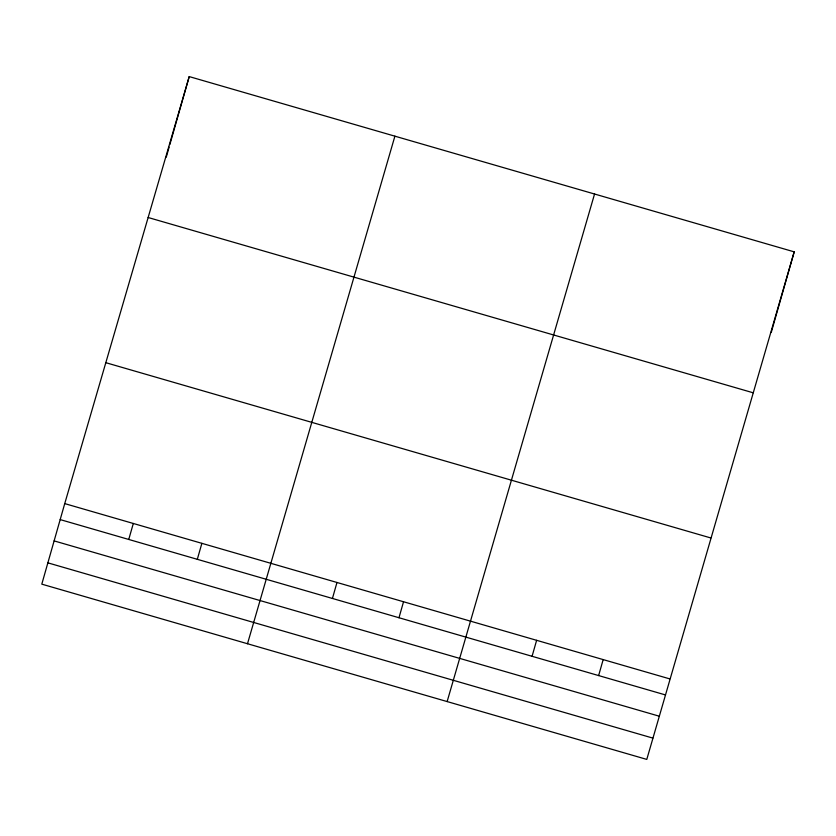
<?xml version="1.0" encoding="UTF-8"?>
<svg xmlns="http://www.w3.org/2000/svg" width="836" height="836" viewBox="0 0 836 836"><rect width="100%" height="100%" fill="white"/><g stroke="black" fill="none" stroke-linecap="round" stroke-linejoin="round"><path stroke-width="1.25" d="M64.738 503.606L41.8 584.145L646.782 759.412L794.2 251.855L189.218 76.588L64.738 503.606L669.73 678.874M166.27 157.126L169.133 147.105M169.844 144.597L189.218 76.588M128.754 539.45L133.311 523.472M197.317 559.315L201.873 543.337M247.498 643.741L394.905 136.174M332.435 598.461L336.981 582.473M398.981 617.741L403.537 601.753M447.135 701.571L594.553 194.015M532.072 656.302L536.628 640.313M598.628 675.572L603.174 659.594M771.262 332.394L794.2 251.855M148.139 217.506L753.121 392.774M105.817 362.688L710.799 537.956M60.192 519.595L665.174 694.852M54.121 540.892L659.102 716.159M47.871 562.847L652.853 738.104"/></g></svg>
